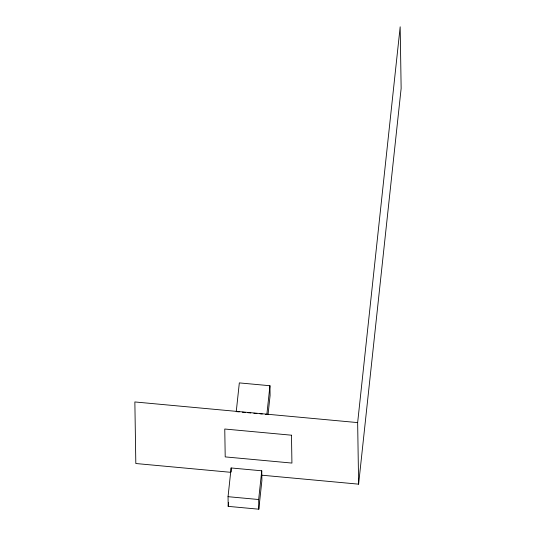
<?xml version="1.0" encoding="UTF-8"?>
<svg xmlns="http://www.w3.org/2000/svg" width="536" height="536" viewBox="0 0 536 536"><rect width="100%" height="100%" fill="white"/><g stroke="black" fill="none" stroke-linecap="round" stroke-linejoin="round"><path stroke-width="0.8" d="M228.048 496.684L231.13 467.962L261.749 470.802L261.896 480.484L258.814 509.2L228.202 506.366L228.048 496.684L258.66 499.519L258.814 509.2M228.202 506.366L228.631 502.373M239.311 411.903L236.249 411.621L239.331 382.898L269.95 385.732L266.861 414.455L265.333 414.315M258.66 499.519L261.749 470.802M268.04 414.562L270.097 395.414L269.95 385.732M358.618 484.162L357.646 422.596L400.178 26.8L401.142 88.366L358.618 484.162L261.354 475.151M357.646 422.596L134.858 401.953L135.822 463.519L230.594 472.296M242.373 412.184L245.434 412.472M247.726 412.68L250.788 412.968M253.85 413.249L256.911 413.531M259.973 413.819L262.272 414.027M231.13 467.962L231.197 471.995M291.484 435.198L224.765 429.021L225.207 456.893L291.926 463.071L291.484 435.198"/></g></svg>
